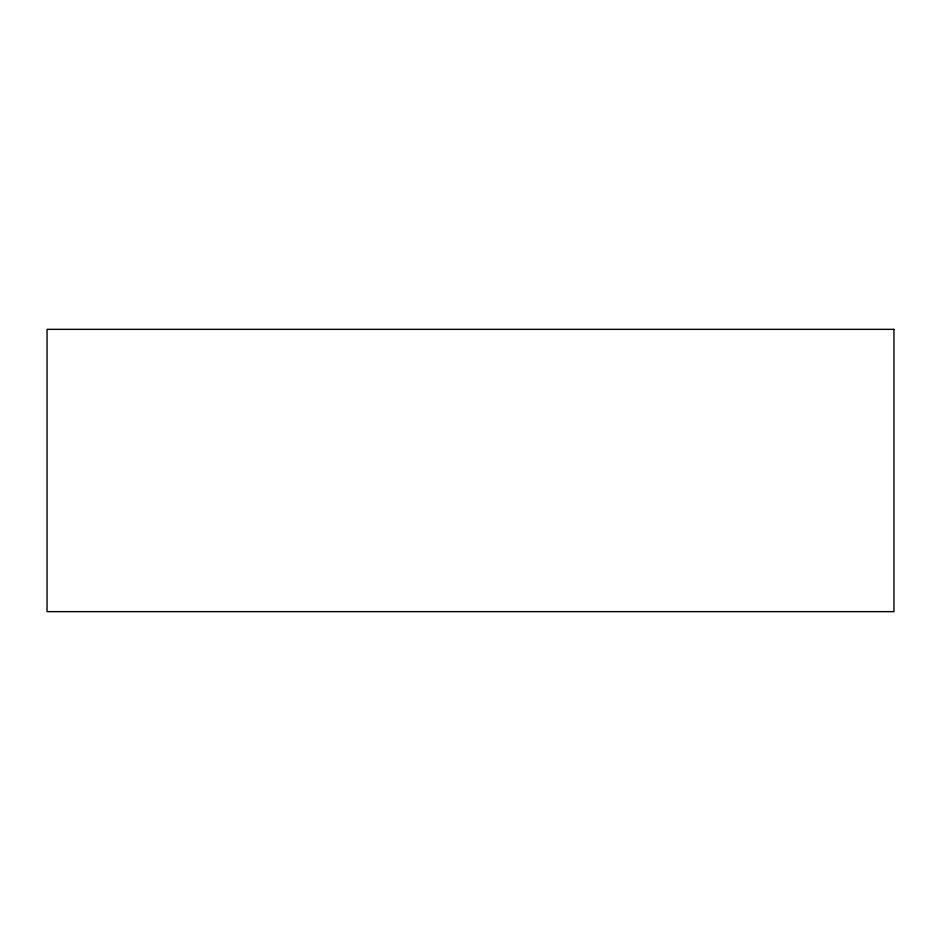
<?xml version="1.0" encoding="UTF-8"?>
<svg xmlns="http://www.w3.org/2000/svg" width="941" height="941" viewBox="0 0 941 941"><rect width="100%" height="100%" fill="white"/><g stroke="black" fill="none" stroke-linecap="round" stroke-linejoin="round"><path stroke-width="1.41" d="M893.95 329.35L47.05 329.35L47.05 611.65L893.95 611.65L893.95 329.35"/></g></svg>
